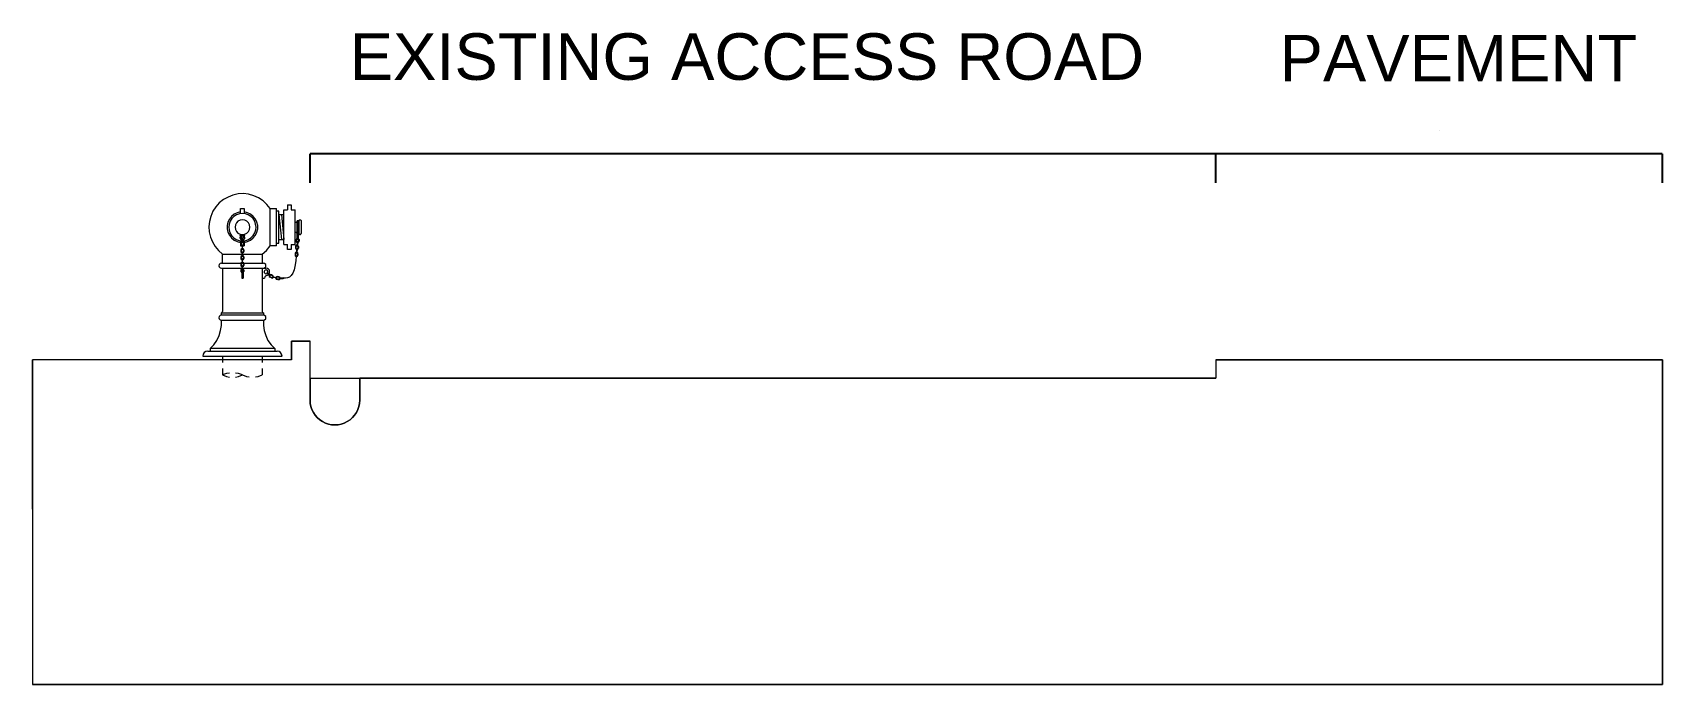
# Model space of a CAD drawing. Header units: millimetres. Extents: x 833779156 to 834921471, y 817530835 to 818378701.
# Drawn here: x 834904491 to 834917628, y 817769312 to 817774563 of the extents above; entities that cross this region are included whole.
import ezdxf

# ---------------------------------------------------------------- set-up
doc = ezdxf.new("R2010")
doc.units = ezdxf.units.MM
doc.header["$LTSCALE"] = 1000
doc.header["$MEASUREMENT"] = 0
doc.layers.add('DLNEVA', color=1, linetype='Continuous', lineweight=5)
doc.layers.add('VPA064_C10', color=10, linetype='Continuous')
doc.styles.get("Standard").update_dxf_attribs({"font": 'txt.shx', "width": 0.8})
doc.styles.add('SWIS721 LT', font='swiss.ttf')
doc.dimstyles.new('Min', dxfattribs={"dimtxt": 0.075, "dimasz": 0.125, "dimexe": 0.125, "dimexo": 0.0625, "dimgap": 0.0625, "dimtad": 1, "dimdec": 3, "dimdsep": 46, "dimtxsty": 'Standard', "dimcen": 0.25, "dimadec": 4, "dimazin": 0, "dimtfac": 1, "dimtdec": 3, "dimtmove": 2, "dimatfit": 3, "dimfxl": 0, "dimarcsym": 0})

# ---------------------------------------------------------------- blocks, each defined once
blk = doc.blocks.new('*D76')
at = {"layer": 'Defpoints', "color": 0}
for p in [(765316, -182836), (765316, -183071), (768916, -183071)]:
    blk.add_point(p, dxfattribs=at)
at = {"layer": 'DLNEVA', "color": 0, "lineweight": -2}
for p, q in [((765316, -183071), (765316, -182836)), ((768915, -182836), (765316, -182836)), ((768916, -183071), (768916, -182836))]:
    blk.add_line(p, q, dxfattribs=at)
at = {"layer": 'DLNEVA', "color": 0}
for points in [[(765316, -182836), (765316, -182836), (765316, -182836)], [(768915, -182836), (768915, -182836), (768916, -182836)]]:
    blk.add_solid(points, dxfattribs=at)
at = {"layer": 'DLNEVA', "color": 0, "insert": (767116, -182652), "char_height": 0.18, "attachment_point": 5}
blk.add_mtext('3600', dxfattribs=at)
blk = doc.blocks.new('*D77')
at = {"layer": 'Defpoints', "color": 0}
for p in [(758016, -182836), (758016, -183071), (765316, -183071)]:
    blk.add_point(p, dxfattribs=at)
at = {"layer": 'DLNEVA', "color": 0, "lineweight": -2}
for p, q in [((758016, -183071), (758016, -182836)), ((765315, -182836), (758016, -182836)), ((765316, -183071), (765316, -182836))]:
    blk.add_line(p, q, dxfattribs=at)
at = {"layer": 'DLNEVA', "color": 0}
for points in [[(758016, -182836), (758016, -182836), (758016, -182836)], [(765315, -182836), (765315, -182836), (765316, -182836)]]:
    blk.add_solid(points, dxfattribs=at)
at = {"layer": 'DLNEVA', "color": 0, "insert": (761666, -182836), "char_height": 0.18, "attachment_point": 5}
blk.add_mtext('7300 - 7400 VARIOUS', dxfattribs=at)
blk = doc.blocks.new('eva')
at = {"layer": 'DLNEVA'}
for p, q in [((757865.6011, -184345.7092), (758015.6011, -184345.7092)), ((757865.6011, -184495.7092), (757865.6011, -184345.7092)), ((758015.6011, -184645.7092), (758015.6011, -184345.7092)), ((755779.2847, -185700.2445), (755779.2847, -184495.7092)), ((757865.6011, -184495.7092), (755779.2847, -184495.7092)), ((758015.6011, -184495.7092), (758015.6011, -184495.7092)), ((768915.6011, -184495.7092), (768915.6011, -185511.0197)), ((768915.6011, -185511.0197), (768915.6011, -187111.2472)), ((755779.2847, -185700.2445), (755779.2847, -187111.2472)), ((768915.6011, -187111.2472), (755779.2847, -187111.2472))]:
    blk.add_line(p, q, dxfattribs=at)
at = {"layer": 'DLNEVA', "color": 0}
for p, q in [((765315.6011, -184495.7092), (765315.6011, -184645.7092)), ((765315.6011, -184495.7092), (768915.6011, -184495.7092)), ((758015.6011, -184645.7092), (765315.6011, -184645.7092))]:
    blk.add_line(p, q, dxfattribs=at)
at = {"layer": 'DLNEVA'}
for points in [[(757744.1398, -183577.5424), (757695.0727, -183577.5424), (757695.0727, -183278.0639), (757668.0012, -183244.2246), (757637.5458, -183215.4611), (757600.3225, -183191.7735), (757561.4072, -183174.8539), (757520.8, -183163.0101), (757478.5008, -183157.9342), (757436.2015, -183159.6261), (757393.9023, -183169.7779), (757354.987, -183185.0057), (757317.7637, -183205.3093), (757283.9244, -183232.3808), (757255.1609, -183264.5282), (757233.1653, -183300.0595), (757216.2456, -183340.6668), (757204.4018, -183381.274), (757201.0179, -183423.5732), (757202.7099, -183465.8725), (757212.8617, -183508.1717), (757228.0894, -183547.087), (757250.085, -183584.3103), (757278.8485, -183616.4577), (757310.9959, -183645.2211)], [(757833.8142, -183247.6085), (757833.8142, -183288.2158)], [(757833.8142, -183247.6085), (757864.2696, -183247.6085), (757864.2696, -183288.2158)], [(757454.8132, -183305.1354), (757429.4337, -183311.9033), (757404.0541, -183323.7471), (757382.0585, -183340.6668), (757365.1389, -183362.6624), (757353.2951, -183388.0419), (757348.2192, -183413.4214), (757348.2192, -183442.1849), (757353.2951, -183469.2564), (757365.1389, -183492.944), (757382.0585, -183514.9396), (757404.0541, -183531.8592), (757429.4337, -183543.703), (757454.8132, -183550.4709)], [(757471.7329, -183536.9351), (757497.1124, -183535.2432), (757519.108, -183526.7833), (757539.4116, -183513.2476), (757556.3313, -183494.6359), (757569.8671, -183474.3323), (757578.3269, -183450.6447), (757580.0189, -183426.9572), (757576.6349, -183403.2696), (757569.8671, -183379.5821), (757556.3313, -183359.2784), (757537.7197, -183342.3587), (757517.416, -183328.823), (757495.4204, -183320.3632), (757470.0409, -183318.6712), (757446.3534, -183320.3632), (757422.6658, -183328.823), (757402.3622, -183342.3587), (757385.4425, -183359.2784), (757371.9067, -183379.5821), (757363.4469, -183403.2696), (757360.063, -183426.9572), (757363.4469, -183450.6447), (757370.2148, -183474.3323), (757383.7505, -183494.6359), (757400.6702, -183513.2476), (757420.9738, -183526.7833), (757444.6614, -183535.2432), (757468.3489, -183536.9351)], [(757454.8132, -183318.6712), (757454.8132, -183278.0639), (757485.2686, -183278.0639), (757485.2686, -183318.6712)], [(757485.2686, -183550.4709), (757512.3401, -183543.703), (757536.0277, -183531.8592), (757558.0233, -183514.9396), (757574.943, -183492.944), (757586.7868, -183469.2564), (757593.5546, -183442.1849), (757593.5546, -183413.4214), (757586.7868, -183388.0419), (757574.943, -183362.6624), (757558.0233, -183340.6668), (757536.0277, -183323.7471), (757512.3401, -183311.9033), (757485.2686, -183305.1354)], [(757695.0727, -183278.0639), (757744.1398, -183278.0639)], [(757744.1398, -183577.5424), (757744.1398, -183278.0639)], [(757764.4435, -183557.2388), (757764.4435, -183298.3676), (757744.1398, -183298.3676)], [(757764.4435, -183327.131), (757784.7471, -183528.4753)], [(757764.4435, -183327.131), (757805.0507, -183327.131)], [(757784.7471, -183327.131), (757805.0507, -183528.4753)], [(757805.0507, -183567.3906), (757805.0507, -183288.2158), (757833.8142, -183288.2158)], [(757864.2696, -183288.2158), (757894.725, -183288.2158)], [(757894.725, -183567.3906), (757894.725, -183288.2158)], [(757920.1046, -183381.274), (757920.0863, -183380.8436), (757920.0316, -183380.4162), (757919.9408, -183379.995), (757919.8146, -183379.583), (757919.654, -183379.1833), (757919.46, -183378.7985), (757919.2341, -183378.4316), (757918.9779, -183378.0852), (757918.6932, -183377.7618), (757918.3822, -183377.4637), (757918.047, -183377.193), (757917.69, -183376.9517), (757917.3139, -183376.7416), (757916.9213, -183376.5642), (757916.515, -183376.4206), (757916.0981, -183376.312), (757915.6734, -183376.2392), (757915.2441, -183376.2027), (757914.8132, -183376.2027), (757914.3839, -183376.2392), (757913.9593, -183376.312), (757913.5423, -183376.4206), (757913.1361, -183376.5642), (757912.7435, -183376.7416), (757912.3673, -183376.9517), (757912.0104, -183377.193), (757911.6751, -183377.4637), (757911.3641, -183377.7618), (757911.0794, -183378.0852), (757910.8232, -183378.4316), (757910.5973, -183378.7985), (757910.4034, -183379.1833), (757910.2427, -183379.583), (757910.1165, -183379.995), (757910.0258, -183380.4162), (757909.971, -183380.8436), (757909.9528, -183381.274)], [(757909.9528, -183381.274), (757909.9528, -183525.0914)], [(757920.1046, -183381.274), (757920.1046, -183525.0914)], [(757925.1805, -183377.8901), (757925.214, -183377.1009), (757925.3143, -183376.3174), (757925.4808, -183375.5452), (757925.7121, -183374.7899), (757926.0066, -183374.057), (757926.3622, -183373.3517), (757926.7763, -183372.6791), (757927.246, -183372.044), (757927.7679, -183371.451), (757928.3382, -183370.9045), (757928.9528, -183370.4082), (757929.6072, -183369.9659), (757930.2968, -183369.5807), (757931.0166, -183369.2553), (757931.7613, -183368.9922), (757932.5258, -183368.7931), (757933.3043, -183368.6596), (757934.0914, -183368.5926), (757934.8813, -183368.5926), (757935.6683, -183368.6596), (757936.4469, -183368.7931), (757937.2113, -183368.9922), (757937.956, -183369.2553), (757938.6758, -183369.5807), (757939.3654, -183369.9659), (757940.0199, -183370.4082), (757940.6344, -183370.9045), (757941.2047, -183371.451), (757941.7266, -183372.044), (757942.1963, -183372.6791), (757942.6104, -183373.3517), (757942.966, -183374.057), (757943.2606, -183374.7899), (757943.4919, -183375.5452), (757943.6583, -183376.3174), (757943.7586, -183377.1009), (757943.7921, -183377.8901)], [(757925.1805, -183377.8901), (757925.1805, -183477.7162)], [(757943.7921, -183377.8901), (757943.7921, -183477.7162)], [(757453.1212, -183498.0199), (757454.8132, -183489.56), (757449.7373, -183484.4841)], [(757471.7329, -183530.1673), (757481.8847, -183526.7833), (757488.6526, -183518.3235), (757490.3445, -183509.8636), (757486.9606, -183499.7118), (757480.1927, -183492.944), (757470.0409, -183489.56), (757459.8891, -183492.944), (757453.1212, -183499.7118), (757449.7373, -183509.8636), (757453.1212, -183518.3235), (757458.1971, -183526.7833), (757468.3489, -183530.1673)], [(757471.7329, -183520.0155), (757478.5008, -183514.9396), (757480.1927, -183506.4797), (757475.1168, -183501.4038), (757466.657, -183501.4038), (757461.5811, -183506.4797), (757461.5811, -183514.9396), (757468.3489, -183520.0155)], [(757492.0365, -183484.4841), (757485.2686, -183489.56), (757486.9606, -183498.0199)], [(757894.725, -183388.0419), (757909.9528, -183388.0419)], [(757894.725, -183467.5644), (757909.9528, -183467.5644)], [(757920.1046, -183474.3323), (757920.0863, -183474.7628), (757920.0316, -183475.1901), (757919.9408, -183475.6113), (757919.8146, -183476.0233), (757919.654, -183476.4231), (757919.46, -183476.8078), (757919.2341, -183477.1747), (757918.9779, -183477.5211), (757918.6932, -183477.8445), (757918.3822, -183478.1426), (757918.047, -183478.4133), (757917.69, -183478.6546), (757917.3139, -183478.8647), (757916.9213, -183479.0422), (757916.515, -183479.1857), (757916.0981, -183479.2943), (757915.6734, -183479.3671), (757915.2441, -183479.4036), (757914.8132, -183479.4036), (757914.3839, -183479.3671), (757913.9593, -183479.2943), (757913.5423, -183479.1857), (757913.1361, -183479.0422), (757912.7435, -183478.8647), (757912.3673, -183478.6546), (757912.0104, -183478.4133), (757911.6751, -183478.1426), (757911.3641, -183477.8445), (757911.0794, -183477.5211), (757910.8232, -183477.1747), (757910.5973, -183476.8078), (757910.4034, -183476.4231), (757910.2427, -183476.0233), (757910.1165, -183475.6113), (757910.0258, -183475.1901), (757909.971, -183474.7628), (757909.9528, -183474.3323)], [(757920.1046, -183494.6359), (757920.0863, -183494.2055), (757920.0316, -183493.7781), (757919.9408, -183493.3569), (757919.8146, -183492.9449), (757919.654, -183492.5452), (757919.46, -183492.1604), (757919.2341, -183491.7935), (757918.9779, -183491.4471), (757918.6932, -183491.1237), (757918.3822, -183490.8256), (757918.047, -183490.5549), (757917.69, -183490.3136), (757917.3139, -183490.1035), (757916.9213, -183489.9261), (757916.515, -183489.7825), (757916.0981, -183489.6739), (757915.6734, -183489.6011), (757915.2441, -183489.5646), (757914.8132, -183489.5646), (757914.3839, -183489.6011), (757913.9593, -183489.6739), (757913.5423, -183489.7825), (757913.1361, -183489.9261), (757912.7435, -183490.1035), (757912.3673, -183490.3136), (757912.0104, -183490.5549), (757911.6751, -183490.8256), (757911.3641, -183491.1237), (757911.0794, -183491.4471), (757910.8232, -183491.7935), (757910.5973, -183492.1604), (757910.4034, -183492.5452), (757910.2427, -183492.9449), (757910.1165, -183493.3569), (757910.0258, -183493.7781), (757909.971, -183494.2055), (757909.9528, -183494.6359)], [(757920.1046, -183388.0419), (757925.1805, -183388.0419)], [(757920.1046, -183467.5644), (757925.1805, -183467.5644)], [(757925.1805, -183477.7162), (757925.214, -183478.5054), (757925.3143, -183479.2889), (757925.4808, -183480.0611), (757925.7121, -183480.8164), (757926.0066, -183481.5493), (757926.3622, -183482.2546), (757926.7763, -183482.9273), (757927.246, -183483.5623), (757927.7679, -183484.1553), (757928.3382, -183484.7019), (757928.9528, -183485.1981), (757929.6072, -183485.6404), (757930.2968, -183486.0257), (757931.0166, -183486.351), (757931.7613, -183486.6142), (757932.5258, -183486.8132), (757933.3043, -183486.9467), (757934.0914, -183487.0137), (757934.8813, -183487.0137), (757935.6683, -183486.9467), (757936.4469, -183486.8132), (757937.2113, -183486.6142), (757937.956, -183486.351), (757938.6758, -183486.0257), (757939.3654, -183485.6404), (757940.0199, -183485.1981), (757940.6344, -183484.7019), (757941.2047, -183484.1553), (757941.7266, -183483.5623), (757942.1963, -183482.9273), (757942.6104, -183482.2546), (757942.966, -183481.5493), (757943.2606, -183480.8164), (757943.4919, -183480.0611), (757943.6583, -183479.2889), (757943.7586, -183478.5054), (757943.7921, -183477.7162)], [(757310.9959, -183717.9758), (757310.9959, -183645.2211), (757630.7779, -183645.2211)], [(757454.8132, -183536.9351), (757454.8132, -183577.5424), (757463.273, -183577.5424)], [(757468.3489, -183543.703), (757461.5811, -183548.7789), (757458.1971, -183555.5468)], [(757458.1971, -183555.5468), (757458.1971, -183567.3906), (757461.5811, -183575.8504), (757468.3489, -183579.2344)], [(757468.3489, -183599.538), (757461.5811, -183604.6139), (757458.1971, -183611.3818)], [(757458.1971, -183611.3818), (757458.1971, -183623.2255)], [(757458.1971, -183623.2255), (757461.5811, -183631.6854), (757468.3489, -183635.0693)], [(757468.3489, -183548.7789), (757463.273, -183550.4709), (757461.5811, -183555.5468)], [(757461.5811, -183555.5468), (757461.5811, -183567.3906)], [(757461.5811, -183567.3906), (757463.273, -183572.4665), (757468.3489, -183575.8504)], [(757468.3489, -183604.6139), (757463.273, -183606.3059), (757461.5811, -183611.3818)], [(757461.5811, -183611.3818), (757461.5811, -183623.2255)], [(757461.5811, -183623.2255), (757463.273, -183628.3015), (757468.3489, -183631.6854)], [(757471.7329, -183518.3235), (757471.7329, -183516.6315), (757468.3489, -183516.6315), (757468.3489, -183518.3235)], [(757468.3489, -183518.3235), (757468.3489, -183552.1629), (757471.7329, -183552.1629), (757471.7329, -183550.4709)], [(757471.7329, -183574.1585), (757471.7329, -183572.4665), (757468.3489, -183572.4665), (757468.3489, -183606.3059)], [(757468.3489, -183606.3059), (757468.3489, -183607.9978), (757471.7329, -183607.9978), (757471.7329, -183606.3059)], [(757468.3489, -183606.3059), (757468.3489, -183607.9978), (757471.7329, -183607.9978), (757471.7329, -183606.3059)], [(757471.7329, -183629.9934), (757471.7329, -183628.3015), (757468.3489, -183628.3015), (757468.3489, -183629.9934)], [(757468.3489, -183629.9934), (757468.3489, -183663.8328), (757471.7329, -183663.8328), (757471.7329, -183662.1408)], [(757471.7329, -183518.3235), (757471.7329, -183550.4709)], [(757481.8847, -183555.5468), (757480.1927, -183548.7789), (757471.7329, -183543.703)], [(757478.5008, -183555.5468), (757476.8088, -183550.4709), (757471.7329, -183548.7789)], [(757471.7329, -183575.8504), (757476.8088, -183572.4665), (757478.5008, -183567.3906)], [(757471.7329, -183579.2344), (757480.1927, -183575.8504), (757481.8847, -183567.3906)], [(757471.7329, -183606.3059), (757471.7329, -183574.1585)], [(757481.8847, -183611.3818), (757480.1927, -183604.6139), (757471.7329, -183599.538)], [(757478.5008, -183611.3818), (757476.8088, -183606.3059), (757471.7329, -183604.6139)], [(757471.7329, -183635.0693), (757480.1927, -183631.6854), (757481.8847, -183623.2255)], [(757471.7329, -183631.6854), (757476.8088, -183628.3015), (757478.5008, -183623.2255)], [(757471.7329, -183662.1408), (757471.7329, -183629.9934)], [(757476.8088, -183577.5424), (757485.2686, -183577.5424)], [(757478.5008, -183555.5468), (757478.5008, -183567.3906)], [(757478.5008, -183611.3818), (757478.5008, -183623.2255)], [(757481.8847, -183555.5468), (757481.8847, -183567.3906)], [(757481.8847, -183611.3818), (757481.8847, -183623.2255)], [(757485.2686, -183536.9351), (757485.2686, -183577.5424)], [(757630.7779, -183645.2211), (757664.6173, -183614.7657), (757695.0727, -183577.5424)], [(757630.7779, -183645.2211), (757630.7779, -183717.9758)], [(757744.1398, -183557.2388), (757764.4435, -183557.2388)], [(757764.4435, -183528.4753), (757805.0507, -183528.4753)], [(757805.0507, -183567.3906), (757833.8142, -183567.3906)], [(757864.2696, -183567.3906), (757864.2696, -183607.9978), (757833.8142, -183607.9978), (757833.8142, -183567.3906)], [(757864.2696, -183567.3906), (757894.725, -183567.3906)], [(757906.5688, -183628.3015), (757898.109, -183631.6854), (757894.725, -183638.4533)], [(757894.725, -183638.4533), (757894.725, -183650.297)], [(757909.9528, -183572.4665), (757901.4929, -183575.8504), (757898.109, -183584.3103)], [(757898.109, -183584.3103), (757898.109, -183596.154)], [(757898.109, -183596.154), (757899.801, -183602.9219), (757906.5688, -183607.9978)], [(757899.801, -183638.4533), (757898.109, -183650.297)], [(757904.8769, -183631.6854), (757901.4929, -183635.0693), (757899.801, -183638.4533)], [(757908.2608, -183575.8504), (757904.8769, -183579.2344), (757901.4929, -183584.3103)], [(757901.4929, -183584.3103), (757901.4929, -183596.154)], [(757901.4929, -183596.154), (757903.1849, -183601.23), (757908.2608, -183602.9219)], [(757909.9528, -183516.6315), (757903.1849, -183528.4753)], [(757903.1849, -183528.4753), (757903.1849, -183540.3191)], [(757903.1849, -183540.3191), (757904.8769, -183547.087), (757911.6447, -183552.1629)], [(757908.2608, -183601.23), (757904.8769, -183633.3774), (757906.5688, -183635.0693), (757908.2608, -183635.0693), (757909.9528, -183633.3774)], [(757909.9528, -183521.7074), (757906.5688, -183528.4753)], [(757906.5688, -183528.4753), (757906.5688, -183540.3191)], [(757906.5688, -183540.3191), (757908.2608, -183545.395), (757911.6447, -183547.087)], [(757911.6447, -183545.395), (757908.2608, -183577.5424)], [(757908.2608, -183577.5424), (757908.2608, -183579.2344), (757911.6447, -183579.2344), (757913.3367, -183577.5424)], [(757911.6447, -183602.9219), (757911.6447, -183601.23), (757909.9528, -183599.538), (757908.2608, -183601.23)], [(757909.9528, -183525.0914), (757911.6447, -183528.4753), (757915.0287, -183530.1673), (757918.4126, -183528.4753), (757920.1046, -183525.0914)], [(757911.6447, -183602.9219), (757909.9528, -183633.3774)], [(757918.4126, -183641.8372), (757916.7206, -183633.3774), (757909.9528, -183628.3015)], [(757915.0287, -183640.1452), (757913.3367, -183635.0693), (757909.9528, -183631.6854)], [(757916.7206, -183547.087), (757915.0287, -183545.395), (757915.0287, -183543.703), (757913.3367, -183545.395), (757911.6447, -183545.395)], [(757911.6447, -183607.9978), (757918.4126, -183604.6139), (757921.7965, -183596.154)], [(757911.6447, -183604.6139), (757916.7206, -183601.23), (757918.4126, -183596.154)], [(757916.7206, -183547.087), (757913.3367, -183577.5424)], [(757921.7965, -183584.3103), (757920.1046, -183577.5424), (757913.3367, -183572.4665)], [(757918.4126, -183584.3103), (757916.7206, -183579.2344), (757913.3367, -183575.8504)], [(757915.0287, -183640.1452), (757913.3367, -183651.989)], [(757915.0287, -183547.087), (757920.1046, -183545.395), (757921.7965, -183540.3191)], [(757915.0287, -183552.1629), (757923.4885, -183548.7789), (757926.8724, -183540.3191)], [(757918.4126, -183584.3103), (757918.4126, -183596.154)], [(757918.4126, -183641.8372), (757918.4126, -183653.681)], [(757926.8724, -183528.4753), (757920.1046, -183516.6315)], [(757921.7965, -183528.4753), (757920.1046, -183521.7074)], [(757921.7965, -183528.4753), (757921.7965, -183540.3191)], [(757921.7965, -183584.3103), (757921.7965, -183596.154)], [(757926.8724, -183528.4753), (757926.8724, -183540.3191)], [(757300.844, -183717.9758), (757290.6922, -183719.6678), (757283.9244, -183728.1276), (757280.5404, -183738.2794), (757283.9244, -183746.7393), (757290.6922, -183755.1991), (757300.844, -183756.8911)], [(757300.844, -183717.9758), (757640.9297, -183717.9758)], [(757300.844, -183756.8911), (757659.5414, -183756.8911)], [(757310.9959, -183756.8911), (757310.9959, -184107.1286)], [(757468.3489, -183655.3729), (757461.5811, -183660.4489), (757458.1971, -183667.2167)], [(757458.1971, -183667.2167), (757458.1971, -183679.0605)], [(757458.1971, -183679.0605), (757461.5811, -183687.5204), (757468.3489, -183690.9043)], [(757468.3489, -183711.2079), (757461.5811, -183716.2838), (757458.1971, -183723.0517)], [(757458.1971, -183723.0517), (757458.1971, -183736.5874)], [(757458.1971, -183736.5874), (757461.5811, -183743.3553), (757468.3489, -183748.4312)], [(757468.3489, -183761.967), (757461.5811, -183765.3509), (757458.1971, -183773.8108)], [(757458.1971, -183773.8108), (757458.1971, -183785.6545)], [(757468.3489, -183660.4489), (757463.273, -183662.1408), (757461.5811, -183667.2167)], [(757461.5811, -183667.2167), (757461.5811, -183679.0605)], [(757461.5811, -183679.0605), (757463.273, -183684.1364), (757468.3489, -183687.5204)], [(757468.3489, -183716.2838), (757463.273, -183719.6678), (757461.5811, -183723.0517)], [(757461.5811, -183723.0517), (757461.5811, -183736.5874)], [(757461.5811, -183736.5874), (757463.273, -183739.9714), (757468.3489, -183743.3553)], [(757468.3489, -183765.3509), (757463.273, -183768.7348), (757461.5811, -183773.8108)], [(757461.5811, -183773.8108), (757461.5811, -183785.6545)], [(757464.965, -183756.8911), (757464.965, -183763.6589)], [(757464.965, -183768.7348), (757464.965, -183838.1056)], [(757464.965, -183772.1188), (757468.3489, -183772.1188)], [(757468.3489, -183662.1408), (757468.3489, -183663.8328), (757471.7329, -183663.8328), (757471.7329, -183662.1408)], [(757471.7329, -183685.8284), (757471.7329, -183684.1364), (757468.3489, -183684.1364), (757468.3489, -183685.8284)], [(757468.3489, -183685.8284), (757468.3489, -183719.6678), (757471.7329, -183719.6678), (757471.7329, -183717.9758)], [(757468.3489, -183717.9758), (757468.3489, -183719.6678), (757471.7329, -183719.6678), (757471.7329, -183717.9758)], [(757471.7329, -183741.6634), (757471.7329, -183739.9714), (757468.3489, -183739.9714), (757468.3489, -183741.6634)], [(757468.3489, -183773.8108), (757468.3489, -183741.6634)], [(757468.3489, -183773.8108), (757468.3489, -183775.5027), (757471.7329, -183775.5027), (757471.7329, -183773.8108)], [(757481.8847, -183667.2167), (757480.1927, -183660.4489), (757471.7329, -183655.3729)], [(757478.5008, -183667.2167), (757476.8088, -183662.1408), (757471.7329, -183660.4489)], [(757471.7329, -183690.9043), (757480.1927, -183687.5204), (757481.8847, -183679.0605)], [(757471.7329, -183687.5204), (757476.8088, -183684.1364), (757478.5008, -183679.0605)], [(757471.7329, -183717.9758), (757471.7329, -183685.8284)], [(757481.8847, -183723.0517), (757480.1927, -183716.2838), (757471.7329, -183711.2079)], [(757478.5008, -183723.0517), (757476.8088, -183719.6678), (757471.7329, -183716.2838)], [(757471.7329, -183743.3553), (757476.8088, -183739.9714), (757478.5008, -183736.5874)], [(757471.7329, -183748.4312), (757480.1927, -183743.3553), (757481.8847, -183736.5874)], [(757471.7329, -183773.8108), (757471.7329, -183741.6634)], [(757481.8847, -183773.8108), (757480.1927, -183765.3509), (757471.7329, -183761.967)], [(757478.5008, -183773.8108), (757476.8088, -183768.7348), (757471.7329, -183765.3509)], [(757471.7329, -183772.1188), (757476.8088, -183772.1188)], [(757476.8088, -183756.8911), (757476.8088, -183763.6589)], [(757476.8088, -183768.7348), (757476.8088, -183838.1056)], [(757478.5008, -183667.2167), (757478.5008, -183679.0605)], [(757478.5008, -183723.0517), (757478.5008, -183736.5874)], [(757478.5008, -183773.8108), (757478.5008, -183785.6545)], [(757481.8847, -183667.2167), (757481.8847, -183679.0605)], [(757481.8847, -183723.0517), (757481.8847, -183736.5874)], [(757481.8847, -183773.8108), (757481.8847, -183785.6545)], [(757630.7779, -183756.8911), (757630.7779, -184107.1286)], [(757640.9297, -183756.8911), (757649.3896, -183755.1991), (757657.8494, -183746.7393), (757659.5414, -183738.2794), (757657.8494, -183728.1276), (757649.3896, -183719.6678), (757640.9297, -183717.9758)], [(757671.3852, -183797.4983), (757674.7691, -183790.7304), (757674.7691, -183782.2706), (757669.6932, -183775.5027), (757662.9253, -183772.1188), (757654.4655, -183773.8108), (757647.6976, -183778.8867), (757646.0057, -183785.6545), (757646.0057, -183794.1144), (757652.7735, -183800.8823), (757659.5414, -183802.5742), (757668.0012, -183800.8823)], [(757683.229, -183807.6501), (757688.3049, -183797.4983), (757689.9968, -183785.6545), (757688.3049, -183775.5027), (757681.537, -183765.3509), (757671.3852, -183760.275), (757659.5414, -183756.8911)], [(757904.8769, -183663.8328), (757901.4929, -183697.6722), (757896.417, -183731.5115), (757886.2652, -183770.4268), (757876.1134, -183797.4983), (757862.5776, -183817.8019), (757849.0419, -183829.6457), (757833.8142, -183836.4136), (757816.8945, -183838.1056), (757803.3587, -183838.1056)], [(757894.725, -183650.297), (757896.417, -183658.7569), (757904.8769, -183663.8328), (757913.3367, -183660.4489), (757918.4126, -183653.681)], [(757898.109, -183650.297), (757899.801, -183657.0649), (757904.8769, -183660.4489), (757911.6447, -183658.7569), (757913.3367, -183651.989)], [(757458.1971, -183785.6545), (757464.965, -183795.8063)], [(757461.5811, -183785.6545), (757464.965, -183790.7304)], [(757464.965, -183802.5742), (757476.8088, -183802.5742)], [(757464.965, -183838.1056), (757476.8088, -183838.1056)], [(757476.8088, -183790.7304), (757478.5008, -183785.6545)], [(757476.8088, -183795.8063), (757481.8847, -183785.6545)], [(757630.7779, -183838.1056), (757649.3896, -183838.1056)], [(757666.3093, -183816.11), (757657.8494, -183821.1859), (757651.0816, -183827.9538), (757649.3896, -183838.1056)], [(757669.6932, -183795.8063), (757668.0012, -183795.8063), (757666.3093, -183797.4983), (757666.3093, -183799.1903)], [(757691.6888, -183819.4939), (757666.3093, -183799.1903)], [(757666.3093, -183816.11), (757679.845, -183811.0341)], [(757691.6888, -183819.4939), (757693.3808, -183821.1859), (757693.3808, -183819.4939), (757695.0727, -183817.8019), (757693.3808, -183816.11), (757669.6932, -183795.8063)], [(757686.6129, -183816.11), (757686.6129, -183826.2618), (757693.3808, -183831.3377)], [(757703.5326, -183811.0341), (757695.0727, -183809.3421), (757688.3049, -183812.726)], [(757689.9968, -183819.4939), (757689.9968, -183824.5698), (757695.0727, -183827.9538)], [(757701.8406, -183814.418), (757696.7647, -183812.726), (757691.6888, -183816.11)], [(757703.5326, -183836.4136), (757693.3808, -183831.3377)], [(757705.2246, -183833.0297), (757695.0727, -183827.9538)], [(757711.9924, -183819.4939), (757701.8406, -183814.418)], [(757713.6844, -183816.11), (757703.5326, -183811.0341)], [(757703.5326, -183836.4136), (757711.9924, -183838.1056), (757718.7603, -183833.0297)], [(757705.2246, -183833.0297), (757710.3005, -183834.7216), (757715.3764, -183831.3377)], [(757717.0683, -183827.9538), (757715.3764, -183822.8778), (757711.9924, -183819.4939)], [(757713.6844, -183827.9538), (757711.9924, -183827.9538), (757711.9924, -183829.6457), (757713.6844, -183831.3377)], [(757720.4523, -183829.6457), (757718.7603, -183821.1859), (757713.6844, -183816.11)], [(757745.8318, -183836.4136), (757713.6844, -183827.9538)], [(757744.1398, -183839.7975), (757713.6844, -183831.3377)], [(757752.5997, -183826.2618), (757744.1398, -183827.9538), (757739.0639, -183834.7216)], [(757739.0639, -183838.1056), (757742.4479, -183846.5654), (757749.2157, -183849.9493)], [(757750.9077, -183829.6457), (757745.8318, -183831.3377), (757742.4479, -183834.7216)], [(757742.4479, -183839.7975), (757745.8318, -183843.1815), (757749.2157, -183846.5654)], [(757744.1398, -183839.7975), (757745.8318, -183839.7975), (757745.8318, -183836.4136)], [(757762.7515, -183846.5654), (757749.2157, -183846.5654)], [(757761.0595, -183851.6413), (757749.2157, -183849.9493)], [(757762.7515, -183831.3377), (757750.9077, -183829.6457)], [(757764.4435, -183827.9538), (757752.5997, -183826.2618)], [(757761.0595, -183851.6413), (757769.5194, -183848.2574), (757774.5953, -183841.4895)], [(757771.2113, -183838.1056), (757767.8274, -183833.0297), (757762.7515, -183831.3377)], [(757762.7515, -183846.5654), (757766.1354, -183846.5654), (757769.5194, -183843.1815)], [(757774.5953, -183838.1056), (757771.2113, -183831.3377), (757764.4435, -183827.9538)], [(757767.8274, -183838.1056), (757767.8274, -183839.7975), (757766.1354, -183839.7975), (757769.5194, -183843.1815)], [(757799.9748, -183836.4136), (757767.8274, -183838.1056)], [(757769.5194, -183843.1815), (757799.9748, -183841.4895), (757803.3587, -183838.1056), (757801.6668, -183838.1056), (757799.9748, -183836.4136)], [(757300.844, -184137.584), (757290.6922, -184139.276), (757283.9244, -184147.7358), (757280.5404, -184157.8876), (757283.9244, -184166.3475), (757290.6922, -184174.8073), (757300.844, -184176.4993)], [(757300.844, -184117.2804), (757307.6119, -184113.8965), (757310.9959, -184107.1286)], [(757640.9297, -184137.584), (757300.844, -184137.584), (757300.844, -184117.2804)], [(757300.844, -184117.2804), (757640.9297, -184117.2804)], [(757630.7779, -184107.1286), (757632.4699, -184113.8965), (757640.9297, -184117.2804)], [(757640.9297, -184117.2804), (757640.9297, -184137.584)], [(757640.9297, -184176.4993), (757649.3896, -184174.8073), (757657.8494, -184166.3475), (757659.5414, -184157.8876), (757657.8494, -184147.7358), (757649.3896, -184139.276), (757640.9297, -184137.584)], [(757640.9297, -184176.4993), (757639.2378, -184218.7985), (757646.0057, -184261.0977), (757659.5414, -184301.705), (757676.4611, -184340.6203), (757701.8406, -184376.1516), (757730.6041, -184406.607), (757211.1697, -184406.607), (757211.1697, -184426.9107)], [(757211.1697, -184406.607), (757239.9332, -184376.1516), (757263.6207, -184340.6203), (757282.2324, -184301.705), (757294.0762, -184261.0977), (757300.844, -184218.7985), (757300.844, -184176.4993)], [(757300.844, -184176.4993), (757640.9297, -184176.4993)], [(757190.8661, -184426.9107), (757175.6384, -184430.2946), (757162.1026, -184438.7544), (757153.6428, -184452.2902), (757150.2588, -184467.5179)], [(757190.8661, -184426.9107), (757750.9077, -184426.9107)], [(757730.6041, -184406.607), (757730.6041, -184426.9107)], [(757789.823, -184467.5179), (757786.4391, -184452.2902), (757777.9792, -184438.7544), (757766.1354, -184430.2946), (757750.9077, -184426.9107)], [(757150.2588, -184467.5179), (757789.823, -184467.5179)], [(757310.9959, -184467.5179), (757310.9959, -184518.277)], [(757630.7779, -184467.5179), (757630.7779, -184518.277)], [(757310.9959, -184567.3441), (757310.9959, -184618.1031)], [(757365.1389, -184602.8754), (757341.4513, -184606.2593), (757310.9959, -184618.1031), (757341.4513, -184631.6389), (757365.1389, -184636.7148)], [(757470.0409, -184618.1031), (757439.5855, -184606.2593), (757415.8979, -184602.8754)], [(757415.8979, -184636.7148), (757439.5855, -184631.6389), (757470.0409, -184618.1031), (757502.1883, -184629.9469), (757525.8759, -184633.3308)], [(757574.943, -184633.3308), (757598.6305, -184629.9469), (757630.7779, -184618.1031)], [(757630.7779, -184567.3441), (757630.7779, -184618.1031)]]:
    blk.add_lwpolyline(points, dxfattribs=at)
blk.add_lwpolyline([(757530.9518, -183428.6492), (757527.5678, -183410.0375), (757519.108, -183393.1178), (757505.5723, -183379.5821), (757488.6526, -183371.1222), (757470.0409, -183367.7383), (757451.4293, -183371.1222), (757434.5096, -183379.5821), (757422.6658, -183393.1178), (757414.2059, -183410.0375), (757410.822, -183428.6492), (757414.2059, -183445.5688), (757422.6658, -183462.4885), (757434.5096, -183476.0243), (757451.4293, -183484.4841), (757470.0409, -183487.8681), (757488.6526, -183484.4841), (757505.5723, -183476.0243), (757519.108, -183462.4885), (757527.5678, -183445.5688)], close=True, dxfattribs=at)
blk.add_lwpolyline([(757865.6011, -184495.7092), (755779.2847, -184495.7092), (755779.2847, -185700.2445), (755779.2847, -187111.2472), (768915.6011, -187111.2472), (768915.6011, -185511.0197), (768915.6011, -184495.7092), (765315.6011, -184495.7092), (765315.6011, -184645.7092), (758415.6011, -184645.7092), (758415.6011, -184820.7092, -1.0001276497), (758015.6011, -184820.6581), (758015.6011, -184345.7092), (757865.6011, -184345.7092), (757865.6011, -184495.7092)], format="xyb", close=True, dxfattribs=at)
blk.add_lwpolyline([(758015.6011, -184645.7092), (758015.6011, -184820.6581, 1.0001276509), (758415.6011, -184820.7092), (758415.6011, -184645.7092)], format="xyb", dxfattribs=at)
at = {"layer": 'DLNEVA', "color": 0, "style": 'SWIS721 LT'}
for s, p in [('EXISTING ACCESS ROAD', (758334.9582, -182241.2145)), ('PAVEMENT', (765830.0246, -182254.4173))]:
    blk.add_text(s, height=375, dxfattribs=at).set_placement(p)
at = {"layer": 'DLNEVA'}
dim = blk.add_linear_dim(base=(765315.6011, -182835.7838), p1=(768915.6011, -183070.6298), p2=(765315.6011, -183070.6298), text='3600', dimstyle='Min', override={"dimtxt": 0.18, "dimasz": 0.15}, dxfattribs=at)
dim.commit()
dim.dimension.update_dxf_attribs({"geometry": '*D76', "text_midpoint": (767115.6011, -182652.3796), "dimtype": 160})
dim = blk.add_linear_dim(base=(758015.6011, -182835.7838), p1=(765315.6011, -183070.6298), p2=(758015.6011, -183070.6298), text='7300 - 7400 VARIOUS', dimstyle='Min', override={"dimtxt": 0.18, "dimasz": 0.15}, dxfattribs=at)
dim.commit()
dim.dimension.update_dxf_attribs({"geometry": '*D77', "text_midpoint": (761665.6011, -182835.6313)})

msp = doc.modelspace()

# ---------------------------------------------------------------- block references
at = {"layer": 'VPA064_C10'}
msp.add_blockref('eva', (834148712.1076, 817956423.56853), dxfattribs=at)

doc.saveas('drawing.dxf')
